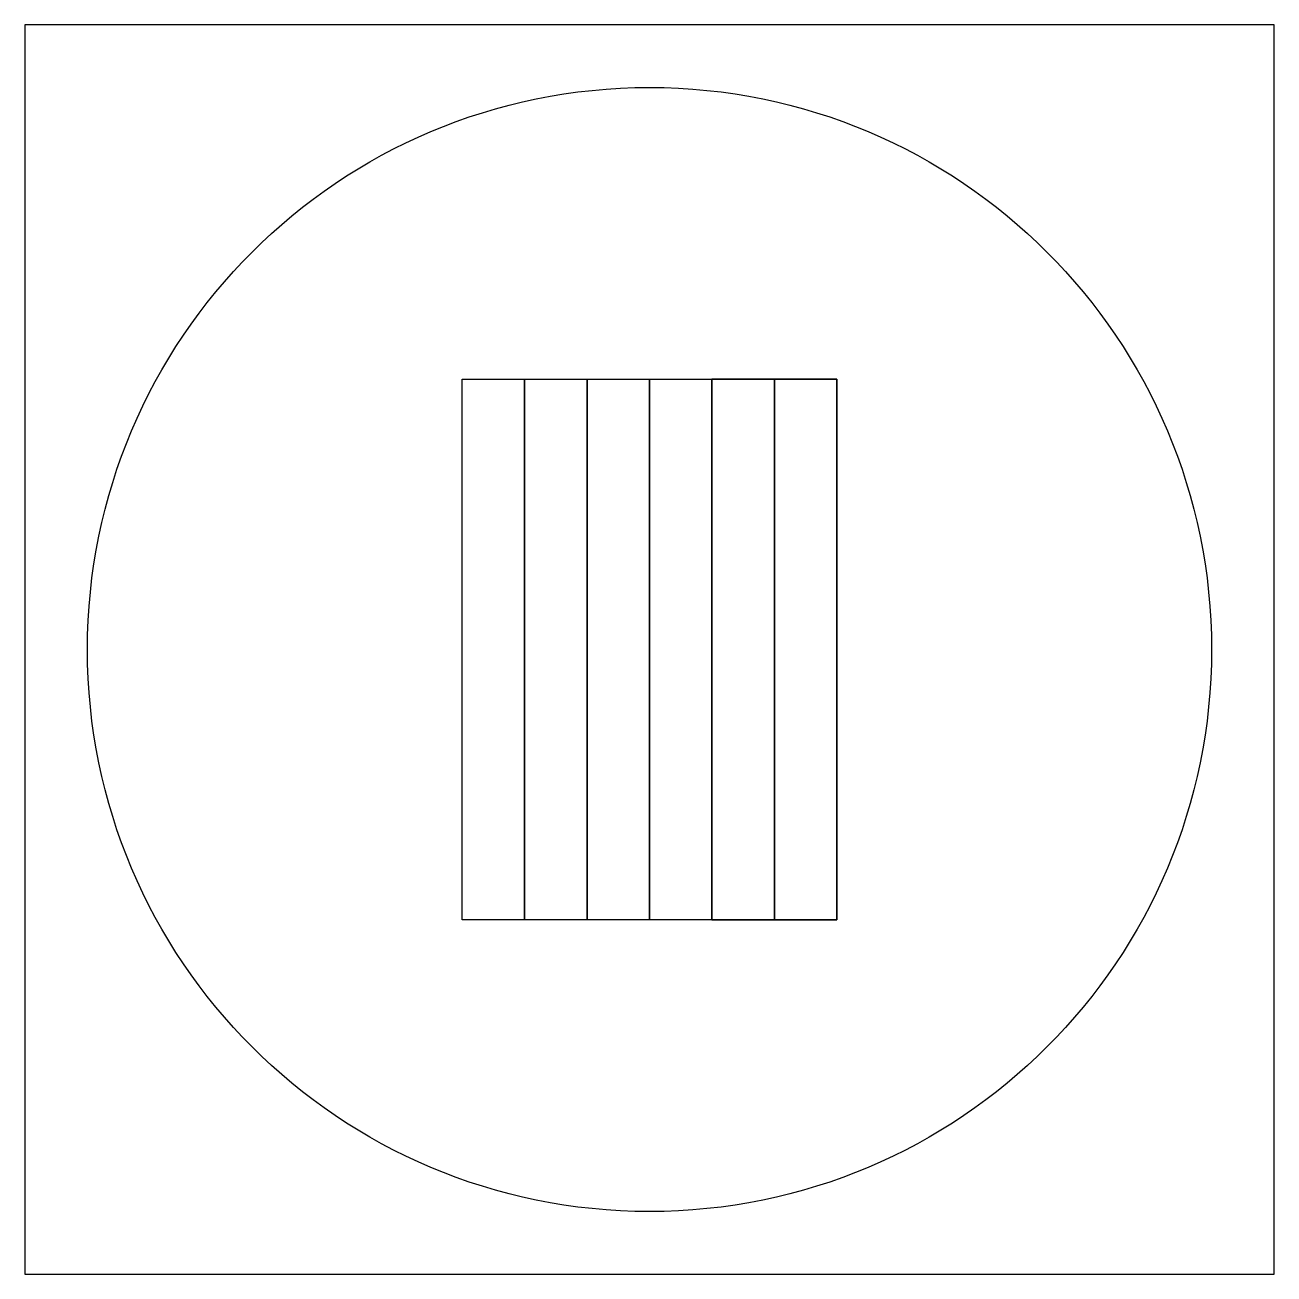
# Model space of a CAD drawing. Extents: x 0 to 1000, y 0 to 1000.
import ezdxf

# ---------------------------------------------------------------- set-up
doc = ezdxf.new("R2010")
doc.units = 0
doc.layers.get('0').update_dxf_attribs({"linetype": 'CONTINUOUS'})
doc.layers.add('MAIN', color=7, linetype='CONTINUOUS')

msp = doc.modelspace()

# ---------------------------------------------------------------- linework, layer by layer
for points in [[(400, 283.5), (350, 283.5), (350, 716.5), (400, 716.5)], [(450, 283.5), (400, 283.5), (400, 716.5), (450, 716.5)], [(500, 283.5), (450, 283.5), (450, 716.5), (500, 716.5)], [(550, 283.5), (500, 283.5), (500, 716.5), (550, 716.5)], [(600, 283.5), (550, 283.5), (550, 716.5), (600, 716.5)], [(650, 283.5), (600, 283.5), (600, 716.5), (650, 716.5)]]:
    msp.add_lwpolyline(points, close=True)
at = {"layer": 'MAIN'}
for points in [[(0, 0), (1000, 0), (1000, 1000), (0, 1000)], [(350, 716.5), (450, 716.5), (450, 283.5), (350, 283.5)], [(550, 283.5), (650, 283.5), (650, 716.5), (550, 716.5)]]:
    msp.add_lwpolyline(points, close=True, dxfattribs=at)
msp.add_circle((500, 500), 450, dxfattribs=at)

doc.saveas('drawing.dxf')
